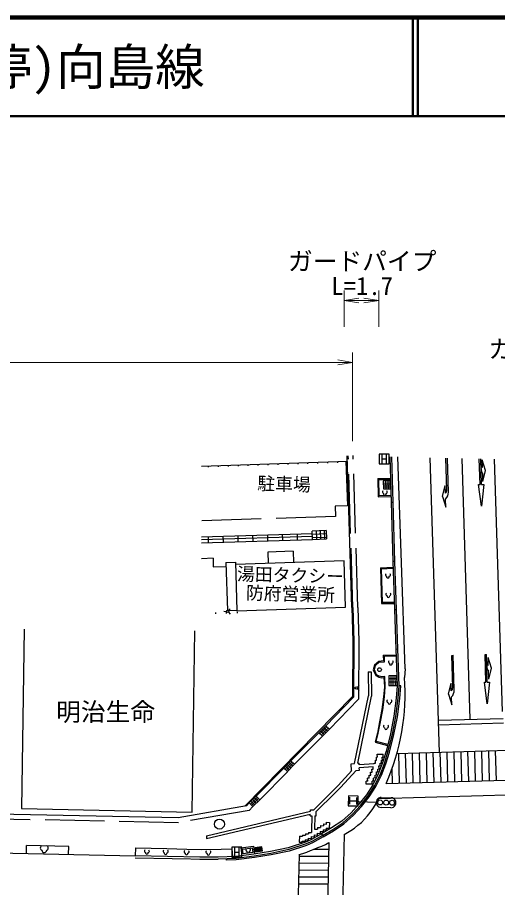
# Model space of a CAD drawing. Units: millimetres, scale not verified. Extents: x 40000 to 680000, y 20000 to 380000.
# Drawn here: x 257799 to 306324, y 292020 to 380000 of the extents above; entities that cross this region are included whole.
import ezdxf
from ezdxf.enums import TextEntityAlignment as Align

# ---------------------------------------------------------------- set-up
doc = ezdxf.new("R2010")
doc.units = ezdxf.units.MM
doc.header["$LTSCALE"] = 1000
doc.linetypes.add('DASHED', pattern=[7.5, 6, -1.5])
for name, color, linetype, lineweight in [('M-BGD', 7, 'Continuous', 25), ('M-BGD-EXST', 7, 'Continuous', 25), ('M-STR-HTXT', 7, 'Continuous', 13), ('M-STR-STRC', 7, 'Continuous', 25), ('M-TTL', 2, 'Continuous', 140), ('M-TTL-LINE', 7, 'Continuous', 50), ('M-TTL-TXT', 7, 'Continuous', 13)]:
    doc.layers.add(name, color=color, linetype=linetype, lineweight=lineweight)
doc.layers.add('M-BMK-HTXT', color=7, linetype='Continuous')
doc.styles.add('ＭＳ ゴシック', font='')
doc.styles.get('ＭＳ ゴシック').set_extended_font_data('MS Gothic')

# ---------------------------------------------------------------- blocks, each defined once
blk = doc.blocks.new('open_arrow')
at = {"color": 0, "linetype": 'Continuous', "lineweight": -2}
blk.add_lwpolyline([(7.5, 1.25), (0, 0), (7.5, -1.25)], dxfattribs=at)

msp = doc.modelspace()

# ---------------------------------------------------------------- linework, layer by layer
at = {"layer": 'M-BGD'}
for p, q in [((291598, 320330), (291135, 335678)), ((295426, 335577), (295569, 330986)), ((295769, 330993), (295627, 335573)), ((276402, 334629), (291140, 335129)), ((277077, 334652), (277081, 334527)), ((278081, 334686), (278086, 334561)), ((279086, 334720), (279090, 334595)), ((280090, 334754), (280095, 334629)), ((281095, 334788), (281099, 334663)), ((282099, 334822), (282104, 334697)), ((283104, 334856), (283108, 334731)), ((284108, 334890), (284113, 334765)), ((285113, 334924), (285117, 334799)), ((286117, 334958), (286122, 334834)), ((287122, 334993), (287126, 334868)), ((288126, 335027), (288131, 334902)), ((289131, 335061), (289135, 334936)), ((290135, 335095), (290140, 334970)), ((294207, 333369), (295494, 333386)), ((294207, 333369), (294257, 331527)), ((294310, 333271), (295498, 333286)), ((294354, 331631), (294310, 333271)), ((295480, 333140), (294776, 333127)), ((294776, 333127), (294791, 332324)), ((294780, 332926), (295484, 332939)), ((294784, 332725), (295487, 332738)), ((295011, 333132), (295026, 332328)), ((295245, 333136), (295260, 332332)), ((295495, 332336), (295480, 333140)), ((294787, 332525), (295491, 332537)), ((294791, 332324), (295495, 332336)), ((294257, 331527), (295551, 331578)), ((295547, 331678), (294354, 331631)), ((295569, 330987), (295769, 330993)), ((295949, 324998), (295769, 330993)), ((287595, 327783), (276402, 327444)), ((287604, 327503), (276402, 327164)), ((277121, 326904), (277100, 327465)), ((278621, 326950), (278599, 327511)), ((280120, 326996), (280099, 327556)), ((281619, 327041), (281598, 327601)), ((283118, 327087), (283097, 327647)), ((284618, 327133), (284596, 327692)), ((286117, 327178), (286096, 327737)), ((288994, 328110), (287584, 328063)), ((287616, 327224), (287584, 328063)), ((289005, 327771), (287597, 327723)), ((289017, 327431), (287610, 327383)), ((287995, 328077), (288023, 327237)), ((288394, 328090), (288423, 327251)), ((288794, 328104), (288822, 327264)), ((288994, 328110), (289022, 327271)), ((276402, 326883), (287616, 327224)), ((287616, 327224), (289022, 327271)), ((278856, 324891), (279823, 324922)), ((278856, 324891), (279014, 320043)), ((279823, 324922), (279981, 320009)), ((290808, 325050), (279830, 324696)), ((290947, 320362), (290808, 325050)), ((295949, 324998), (295749, 324992)), ((295749, 324992), (295903, 320133)), ((296103, 320139), (295949, 324998)), ((294501, 324353), (295768, 324405)), ((294501, 324353), (294606, 320733)), ((294604, 324257), (295771, 324305)), ((294703, 320833), (294604, 324257)), ((279981, 320009), (290947, 320362)), ((291598, 320330), (291691, 316921)), ((294606, 320733), (295884, 320739)), ((295880, 320839), (294703, 320833)), ((277848, 319701), (277844, 319826)), ((278664, 319956), (278914, 319950)), ((278941, 319736), (278937, 319861)), ((279014, 320043), (279979, 320074)), ((279125, 319856), (279297, 319675)), ((279129, 320033), (279311, 320205)), ((280035, 319770), (280031, 319895)), ((295903, 320132), (296103, 320139)), ((296239, 316144), (296103, 320139)), ((258465, 318151), (258216, 300012)), ((275466, 299656), (275714, 317973)), ((291691, 316921), (291665, 311326)), ((296039, 316137), (296239, 316144)), ((296040, 316136), (296191, 312421)), ((296392, 312417), (296239, 316144)), ((294777, 315516), (296064, 315545)), ((294777, 315516), (294790, 314951)), ((294879, 315418), (296072, 315445)), ((294892, 314862), (294879, 315418)), ((293893, 314525), (293764, 314022)), ((293870, 314031), (293982, 314470)), ((294314, 314894), (293893, 314525)), ((293982, 314470), (294357, 314798)), ((294790, 314951), (294314, 314894)), ((294357, 314798), (294892, 314862)), ((293240, 313820), (293540, 313822)), ((293240, 313820), (293269, 311410)), ((293540, 313822), (293570, 311382)), ((293764, 314022), (294014, 313478)), ((294092, 313547), (293870, 314031)), ((294014, 313478), (294322, 313285)), ((294358, 313381), (294092, 313547)), ((294322, 313285), (294622, 313236)), ((294628, 313336), (294358, 313381)), ((294622, 313236), (294841, 313248)), ((294936, 313353), (294628, 313336)), ((294841, 313248), (294879, 312331)), ((294979, 312328), (294936, 313353)), ((296157, 313453), (295321, 313443)), ((295321, 313443), (295333, 312449)), ((295530, 313445), (295542, 312452)), ((295739, 313448), (295751, 312454)), ((295948, 313450), (295959, 312457)), ((296168, 312459), (296157, 313453)), ((294879, 312331), (294784, 311321)), ((296161, 313121), (295325, 313112)), ((296165, 312790), (295329, 312780)), ((295333, 312449), (296168, 312459)), ((296191, 312421), (296090, 311177)), ((296289, 311156), (296392, 312417)), ((296541, 312405), (296391, 312409)), ((296438, 311140), (296541, 312405)), ((294884, 311310), (294979, 312328)), ((291665, 311326), (280778, 300260)), ((291873, 304569), (293269, 311410)), ((292185, 304599), (293570, 311382)), ((294784, 311321), (294620, 310024)), ((294719, 310008), (294884, 311310)), ((296090, 311177), (295854, 309351)), ((296051, 309319), (296289, 311156)), ((296199, 309294), (296438, 311140)), ((294620, 310024), (294399, 308788)), ((294497, 308770), (294719, 310008)), ((295854, 309351), (295498, 307581)), ((295693, 307537), (296051, 309319)), ((295839, 307504), (296199, 309294)), ((288956, 308389), (288255, 307676)), ((288377, 307556), (289078, 308269)), ((288498, 307437), (289200, 308149)), ((288971, 307673), (288606, 308032)), ((288620, 307317), (289321, 308030)), ((289146, 307851), (288781, 308210)), ((289321, 308030), (288956, 308389)), ((294399, 308788), (294174, 307639)), ((294272, 307618), (294497, 308770)), ((288255, 307676), (288620, 307317)), ((288795, 307495), (288430, 307854)), ((294174, 307639), (293943, 306718)), ((294064, 306789), (294272, 307618)), ((295498, 307581), (295055, 305793)), ((295249, 305745), (295693, 307537)), ((295394, 305705), (295839, 307504)), ((293943, 306718), (295201, 306382)), ((295225, 306479), (294064, 306789)), ((294168, 305502), (294767, 305520)), ((294176, 305203), (294168, 305502)), ((294776, 305220), (294767, 305520)), ((294893, 304568), (295249, 305745)), ((295035, 304519), (295394, 305705)), ((295249, 305745), (295058, 305803)), ((285427, 304838), (284723, 304095)), ((284846, 303979), (285550, 304721)), ((284969, 303862), (285673, 304604)), ((285444, 304117), (285075, 304466)), ((285092, 303746), (285796, 304488)), ((285620, 304302), (285251, 304652)), ((285796, 304488), (285427, 304838)), ((291521, 304549), (291873, 304569)), ((291560, 303842), (291521, 304549)), ((292186, 304586), (292320, 304594)), ((292328, 304438), (292320, 304594)), ((293867, 304524), (292328, 304438)), ((293865, 304596), (293986, 304600)), ((293867, 304524), (293865, 304596)), ((293978, 304899), (294082, 304902)), ((293986, 304600), (293978, 304899)), ((294176, 305203), (294073, 305200)), ((294082, 304902), (294073, 305200)), ((294452, 303435), (294893, 304568)), ((294464, 304613), (294586, 304617)), ((294473, 304318), (294464, 304613)), ((294577, 304915), (294682, 304918)), ((294586, 304617), (294577, 304915)), ((294590, 303375), (295035, 304519)), ((294673, 305217), (294776, 305220)), ((294682, 304918), (294673, 305217)), ((284723, 304095), (285092, 303746)), ((285268, 303931), (284899, 304281)), ((291610, 303845), (290216, 302347)), ((292042, 303869), (290436, 302143)), ((291560, 303842), (291610, 303845)), ((292042, 303869), (292359, 303887)), ((293741, 304216), (292345, 304138)), ((292359, 303887), (292345, 304138)), ((293496, 303690), (293636, 303694)), ((293505, 303389), (293496, 303690)), ((293627, 303994), (293748, 303998)), ((293636, 303694), (293627, 303994)), ((293748, 303998), (293741, 304216)), ((294096, 303708), (294236, 303712)), ((294104, 303408), (294096, 303708)), ((294227, 304010), (294347, 304014)), ((294236, 303712), (294227, 304010)), ((294339, 304314), (294473, 304318)), ((294347, 304014), (294339, 304314)), ((293197, 302780), (293039, 302775)), ((293048, 302475), (293039, 302775)), ((293348, 303083), (293189, 303078)), ((293197, 302780), (293189, 303078)), ((293339, 303384), (293505, 303389)), ((293348, 303083), (293339, 303384)), ((293797, 302796), (293639, 302791)), ((293647, 302493), (293639, 302791)), ((293948, 303102), (293788, 303097)), ((293797, 302796), (293788, 303097)), ((293900, 302324), (294452, 303435)), ((293939, 303403), (294104, 303408)), ((293948, 303102), (293939, 303403)), ((294031, 302251), (294590, 303375)), ((287749, 299872), (289648, 301786)), ((289648, 301786), (290216, 302347)), ((290436, 302143), (289861, 301574)), ((293647, 302493), (293048, 302475)), ((293240, 301282), (293900, 302324)), ((293362, 301195), (294031, 302251)), ((281926, 301275), (281218, 300576)), ((281338, 300455), (282046, 301153)), ((281457, 300333), (282166, 301032)), ((281931, 300561), (281572, 300926)), ((281577, 300212), (282286, 300910)), ((282109, 300736), (281749, 301100)), ((282286, 300910), (281926, 301275)), ((288004, 299703), (289861, 301574)), ((292468, 300324), (293240, 301282)), ((292585, 300230), (293362, 301195)), ((274054, 299082), (222524, 300128)), ((258216, 300012), (275466, 299656)), ((280938, 300288), (274054, 299082)), ((281218, 300576), (281577, 300212)), ((281754, 300386), (281395, 300751)), ((291661, 299440), (292468, 300324)), ((291767, 299333), (292579, 300223)), ((276891, 297269), (287405, 299741)), ((276923, 296968), (287397, 299430)), ((287393, 299274), (287397, 299430)), ((287393, 299274), (287539, 299271)), ((287405, 299741), (287409, 299881)), ((287409, 299881), (287749, 299872)), ((287539, 299272), (287510, 297771)), ((287840, 299266), (287815, 297941)), ((287840, 299266), (287996, 299263)), ((287993, 299265), (288004, 299703)), ((290698, 298578), (291661, 299440)), ((290790, 298459), (291767, 299333)), ((288422, 298282), (288419, 298100)), ((288421, 298282), (288721, 298276)), ((288725, 298453), (288721, 298276)), ((288724, 298453), (289024, 298447)), ((289024, 298447), (289028, 298624)), ((289028, 298624), (289328, 298618)), ((289329, 298618), (289316, 298018)), ((289660, 297886), (290698, 298578)), ((289740, 297759), (290790, 298459)), ((286902, 297456), (286899, 297315)), ((286902, 297456), (287202, 297450)), ((287205, 297600), (287202, 297450)), ((287205, 297600), (287506, 297594)), ((288525, 297453), (287462, 296864)), ((287512, 297771), (287508, 297594)), ((287815, 297941), (288115, 297936)), ((288105, 297507), (288102, 297330)), ((288105, 297507), (288405, 297501)), ((288119, 298107), (288116, 297936)), ((288119, 298107), (288419, 298100)), ((288409, 297682), (288405, 297501)), ((288409, 297682), (288709, 297676)), ((288521, 297451), (288622, 297278)), ((288622, 297278), (289660, 297886)), ((288696, 297148), (289740, 297759)), ((288713, 297853), (288710, 297676)), ((288713, 297853), (289011, 297847)), ((289016, 298024), (289012, 297847)), ((289016, 298024), (289315, 298018)), ((276891, 297269), (276923, 296968)), ((286900, 296616), (285163, 296052)), ((286297, 297219), (286284, 296620)), ((286284, 296620), (286584, 296613)), ((286297, 297219), (286597, 297213)), ((286584, 296613), (286587, 296722)), ((286587, 296722), (286886, 296715)), ((286599, 297321), (286597, 297213)), ((286599, 297321), (286899, 297315)), ((286889, 296857), (286886, 296715)), ((286889, 296857), (287189, 296850)), ((287462, 296864), (286900, 296616)), ((287551, 296685), (286971, 296428)), ((287617, 296551), (287025, 296288)), ((287194, 297001), (287189, 296850)), ((287194, 297001), (287494, 296994)), ((287498, 297171), (287494, 296994)), ((287498, 297171), (287799, 297165)), ((288622, 297278), (287551, 296685)), ((288696, 297148), (287617, 296551)), ((287803, 297342), (287799, 297165)), ((287803, 297342), (288102, 297336)), ((229341, 296131), (269700, 295236)), ((258705, 295480), (258723, 296277)), ((262993, 296182), (258723, 296277)), ((262976, 295385), (262993, 296182)), ((269742, 296026), (269700, 295236)), ((269742, 296026), (272901, 295960)), ((272901, 295960), (274909, 295914)), ((274909, 295914), (276398, 295883)), ((276398, 295883), (278395, 295909)), ((278395, 295909), (279468, 295955)), ((279468, 295955), (279535, 295160)), ((280386, 296042), (281667, 296204)), ((280386, 296042), (280476, 295247)), ((280552, 295912), (281538, 296037)), ((280608, 295417), (280552, 295912)), ((281538, 296037), (281603, 295552)), ((281667, 296204), (281773, 295409)), ((283377, 295678), (281706, 295398)), ((282487, 296156), (281790, 296046)), ((281790, 296046), (281856, 295623)), ((281812, 295905), (282509, 296015)), ((281834, 295764), (282531, 295874)), ((281856, 295623), (282554, 295733)), ((281944, 295636), (281877, 296059)), ((282031, 295650), (281964, 296073)), ((282118, 295664), (282051, 296087)), ((282205, 295678), (282138, 296101)), ((282292, 295692), (282225, 296114)), ((282379, 295705), (282312, 296128)), ((282466, 295719), (282400, 296142)), ((282554, 295733), (282487, 296156)), ((285163, 296052), (283377, 295678)), ((285214, 295858), (283414, 295482)), ((285253, 295713), (283442, 295334)), ((286971, 296428), (285214, 295858)), ((287025, 296288), (285253, 295713)), ((269690, 295041), (277162, 294897)), ((276239, 295096), (269700, 295236)), ((276237, 294896), (278087, 294897)), ((278083, 295097), (276239, 295096)), ((279888, 295175), (278083, 295097)), ((279905, 294976), (278087, 294897)), ((278942, 294784), (278934, 294934)), ((279917, 294826), (278942, 294784)), ((281706, 295398), (279888, 295175)), ((281735, 295200), (279905, 294976)), ((281756, 295052), (279917, 294826)), ((281603, 295552), (280608, 295417)), ((283414, 295482), (281735, 295200)), ((283442, 295334), (281756, 295052))]:
    msp.add_line(p, q, dxfattribs=at)
at = {"layer": 'M-BGD', "linetype": 'DASHED'}
for p, q in [((291698, 320333), (291235, 335675)), ((292198, 320353), (291735, 335691)), ((290990, 335123), (291154, 330616)), ((295569, 330987), (295749, 324992)), ((291154, 330617), (289905, 330577)), ((289905, 330577), (289939, 329524)), ((289939, 329524), (276402, 329098)), ((285660, 326021), (283103, 325938)), ((283103, 325938), (283136, 324822)), ((285660, 326021), (285693, 324898)), ((277568, 325311), (276402, 325274)), ((277568, 325311), (277573, 324447)), ((277573, 324447), (278869, 324488)), ((291698, 320333), (291790, 316923)), ((292198, 320353), (292291, 316927)), ((295903, 320132), (296039, 316137)), ((291791, 316920), (291765, 311285)), ((292291, 316927), (292264, 311064)), ((288956, 308389), (291765, 311285)), ((289321, 308030), (292264, 311064)), ((285427, 304838), (288255, 307676)), ((285796, 304488), (288624, 307326)), ((295058, 305803), (294703, 304633)), ((294703, 304633), (294269, 303516)), ((281926, 301275), (284723, 304095)), ((282286, 300910), (285083, 303731)), ((294269, 303516), (293725, 302423)), ((293725, 302423), (293077, 301399)), ((293077, 301399), (292316, 300454)), ((281218, 300576), (280938, 300288)), ((281577, 300212), (281203, 299827)), ((292316, 300454), (291520, 299582)), ((274093, 298581), (222514, 299628)), ((281203, 299827), (274093, 298581)), ((291520, 299582), (290575, 298736)), ((290575, 298736), (289554, 298056)), ((289554, 298056), (288521, 297451))]:
    msp.add_line(p, q, dxfattribs=at)
at = {"layer": 'M-BGD'}
for centre, radius in [((279039, 319947), 125), ((294402, 314055), 188)]:
    msp.add_circle(centre, radius, dxfattribs=at)
for centre, radius, start, end in [((294823, 332018), 144, 129.11031, 255.98162), ((294925, 331841), 142, 164.82422, 12.19521), ((295036, 332012), 144, 281.03782, 47.90912), ((295144, 323642), 144, 129.11031, 255.98162), ((295245, 323465), 142, 164.82422, 12.19521), ((295356, 323637), 144, 281.03782, 47.90912), ((295182, 321680), 144, 129.11031, 255.98162), ((295284, 321504), 142, 164.82422, 12.19521), ((295394, 321675), 144, 281.03782, 47.90912), ((295432, 314847), 144, 129.11191, 255.98002), ((295533, 314670), 142, 164.82422, 12.19521), ((295644, 314841), 144, 281.03782, 47.90912), ((295284, 310885), 144, 129.11031, 255.98162), ((295385, 310709), 142, 164.82422, 12.19521), ((295496, 310880), 144, 281.03942, 47.90752), ((294947, 308326), 144, 129.11072, 255.98122), ((295048, 308149), 142, 164.82422, 12.19521), ((295159, 308320), 144, 281.03821, 47.90871), ((270779, 295712), 144, 129.11231, 255.97962), ((270992, 295707), 144, 281.03821, 47.90871), ((272677, 295687), 144, 129.11031, 255.98162), ((272889, 295682), 144, 281.03942, 47.90752), ((274788, 295651), 144, 129.11072, 255.98122), ((275001, 295645), 144, 281.03982, 47.90713), ((276991, 295630), 144, 129.11031, 255.98162), ((277204, 295624), 144, 281.03782, 47.90912), ((281016, 295854), 144, 129.11031, 255.98162), ((281117, 295677), 142, 164.82422, 12.19521), ((281228, 295848), 144, 281.03942, 47.90752), ((270881, 295536), 142, 164.82422, 12.19521), ((272778, 295511), 142, 164.82422, 12.19521), ((274890, 295474), 142, 164.82422, 12.19521), ((277093, 295453), 142, 164.82422, 12.19521)]:
    msp.add_arc(centre, radius, start, end, dxfattribs=at)
at = {"layer": 'M-BGD-EXST'}
for p, q in [((294361, 335856), (294361, 334856)), ((295361, 335856), (294361, 335856)), ((294611, 335806), (294611, 334906)), ((294611, 335356), (295111, 335356)), ((295111, 334906), (295111, 335806)), ((295361, 334856), (295361, 335856)), ((294361, 334856), (295361, 334856)), ((292160, 312289), (292342, 312461)), ((291695, 312213), (291945, 312206)), ((292156, 312113), (292328, 311931)), ((291250, 301303), (291224, 300303)), ((292249, 301277), (291250, 301303)), ((291382, 300450), (291400, 301150)), ((292083, 300429), (292101, 301129)), ((292223, 300277), (292249, 301277)), ((291224, 300303), (292223, 300277)), ((291391, 300800), (292091, 300782)), ((279471, 296113), (279471, 295113)), ((280471, 296113), (279471, 296113)), ((279721, 296063), (279721, 295163)), ((279721, 295613), (280221, 295613)), ((280221, 295163), (280221, 296063)), ((280471, 295113), (280471, 296113)), ((279471, 295113), (280471, 295113))]:
    msp.add_line(p, q, dxfattribs=at)
for centre, radius in [((292070, 312203), 125), ((278218, 298434), 500)]:
    msp.add_circle(centre, radius, dxfattribs=at)
for centre, start, end in [((260357, 296020), 109.56481, 250.43519), ((260518, 295805), 183.27315, 356.72685), ((260679, 296020), 289.56481, 70.43519)]:
    msp.add_arc(centre, 243, start, end, dxfattribs=at)
at = {"layer": 'M-STR-HTXT'}
for p, q in [((290804, 348701), (290804, 352380)), ((294320, 348701), (294320, 352380)), ((290804, 351380), (294320, 351380)), ((291665, 337158), (291665, 346121)), ((188494, 345121), (291665, 345121))]:
    msp.add_line(p, q, dxfattribs=at)
at = {"layer": 'M-STR-STRC'}
for p, q in [((296971, 314137), (296251, 335558)), ((300451, 305693), (299507, 335482)), ((301191, 332248), (301097, 335445)), ((301348, 332010), (301247, 335441)), ((303568, 309033), (302747, 335406)), ((304549, 332772), (304473, 335366)), ((304699, 332777), (304624, 335362)), ((305108, 334189), (304776, 335280)), ((304799, 334480), (304776, 335280)), ((306818, 309810), (306015, 335330)), ((304840, 333081), (304817, 333881)), ((304840, 333081), (305108, 334189)), ((300760, 331578), (301028, 332687)), ((301051, 331887), (301028, 332687)), ((304399, 332768), (304549, 332772)), ((304689, 330575), (304399, 332768)), ((304924, 332783), (304689, 330575)), ((304699, 332777), (304924, 332783)), ((300760, 331578), (301092, 330487)), ((301092, 330487), (301069, 331287)), ((301692, 315501), (301842, 315506)), ((301787, 312260), (301692, 315501)), ((301944, 312021), (301842, 315506)), ((305053, 315580), (305203, 315584)), ((305135, 312781), (305053, 315580)), ((305285, 312785), (305203, 315584)), ((305694, 314198), (305362, 315289)), ((305386, 314489), (305362, 315289)), ((296971, 314137), (296926, 313265)), ((305426, 313090), (305694, 314198)), ((305426, 313090), (305403, 313889)), ((301357, 311590), (301625, 312698)), ((301648, 311899), (301625, 312698)), ((304985, 312776), (305135, 312781)), ((305275, 310584), (304985, 312776)), ((305510, 312792), (305275, 310584)), ((305285, 312785), (305510, 312792)), ((301357, 311590), (301689, 310499)), ((301689, 310499), (301666, 311299)), ((300348, 308939), (306871, 309130)), ((300342, 308489), (306918, 308681)), ((296151, 305567), (307415, 305898)), ((296410, 302574), (296331, 305573)), ((297110, 302594), (297030, 305593)), ((297809, 302615), (297730, 305614)), ((298509, 302635), (298430, 305634)), ((299209, 302656), (299129, 305655)), ((299908, 302676), (299829, 305675)), ((300608, 302697), (300529, 305696)), ((301308, 302717), (301228, 305716)), ((302007, 302738), (301928, 305737)), ((302707, 302758), (302628, 305757)), ((303407, 302779), (303327, 305778)), ((304106, 302799), (304027, 305798)), ((304806, 302820), (304727, 305819)), ((305506, 302840), (305426, 305839)), ((306205, 302861), (306126, 305860)), ((295710, 302553), (295670, 304058)), ((295062, 302534), (308363, 302924)), ((294318, 301012), (309015, 301443)), ((294572, 301127), (295571, 301101)), ((294059, 300640), (292309, 300686)), ((295545, 300101), (294546, 300127)), ((290804, 297377), (290363, 276550)), ((289287, 296565), (288874, 277100)), ((289272, 295879), (287706, 295870)), ((286260, 295355), (286028, 284403)), ((289257, 295179), (286256, 295161)), ((289243, 294479), (286242, 294461)), ((289213, 293079), (286212, 293061)), ((289228, 293779), (286227, 293761)), ((289198, 292379), (286197, 292361))]:
    msp.add_line(p, q, dxfattribs=at)
for centre in [(294459, 300630), (295058, 300614), (295658, 300599)]:
    msp.add_circle(centre, 250, dxfattribs=at)
for centre, radius, start, end in [((305139, 334847), 500, 181.67655, 227.25065), ((305651, 334432), 1000, 181.67655, 213.46455), ((300691, 332233), 500, 316.10825, 1.67935), ((300348, 331980), 1000, 316.10654, 1.67935), ((305725, 314856), 500, 181.67655, 227.25065), ((306237, 314441), 1000, 181.67655, 213.46455), ((274485, 311636), 22500, 336.13768, 4.15032), ((301288, 312245), 500, 316.10825, 1.67935), ((300945, 311992), 1000, 316.10654, 1.67935), ((274485, 311636), 22500, 329.95103, 331.82247), ((294559, 300627), 500, 88.5097, 268.5097), ((295558, 300601), 500, 268.5097, 88.50971), ((287469, 304125), 7500, 302.34392, 329.95103), ((279444, 316798), 22500, 300.32503, 302.34391), ((279444, 316798), 22500, 287.63523, 295.94189)]:
    msp.add_arc(centre, radius, start, end, dxfattribs=at)
at = {"layer": 'M-TTL'}
msp.add_line((680000, 380000), (40000, 380000), dxfattribs=at)
at = {"layer": 'M-TTL-LINE'}
for p, q in [((297750, 380000), (297750, 370000)), ((298250, 380000), (298250, 370000)), ((40000, 370000), (680000, 370000))]:
    msp.add_line(p, q, dxfattribs=at)

# ---------------------------------------------------------------- block references
at = {"layer": 'M-STR-HTXT', "xscale": 200, "yscale": 200}
msp.add_blockref('open_arrow', (290804, 351380), dxfattribs=at)
at = {"layer": 'M-STR-HTXT', "xscale": 200, "yscale": 200, "rotation": 180}
for p in [(294320, 351380), (291665, 345121)]:
    msp.add_blockref('open_arrow', p, dxfattribs=at)

# ---------------------------------------------------------------- texts
at = {"layer": 'M-BMK-HTXT', "style": 'ＭＳ ゴシック'}
for s, p in [('駐車場', (284723, 331765)), ('湯田タクシー', (285368, 322552)), ('防府営業所', (285370, 320664))]:
    msp.add_text(s, height=1320, rotation=358.51, dxfattribs=at).set_placement(p, align=Align.BOTTOM_CENTER)
msp.add_text('明治生命', height=1833, dxfattribs=at).set_placement((266714, 308324), align=Align.BOTTOM_CENTER)
at = {"layer": 'M-STR-HTXT', "style": 'ＭＳ ゴシック'}
for s, p in [('ガードパイプ', (292639, 353880)), ('L=1.7', (292639, 351380)), ('ガードパイプ', (312926, 345022))]:
    msp.add_text(s, height=1833, dxfattribs=at).set_placement(p, align=Align.BOTTOM_CENTER)
at = {"layer": 'M-TTL-TXT', "style": 'ＭＳ ゴシック'}
msp.add_text('一般県道\u3000防府(停)向島線', height=3666, dxfattribs=at).set_placement((216734, 375000), align=Align.MIDDLE_LEFT)

doc.saveas('drawing.dxf')
